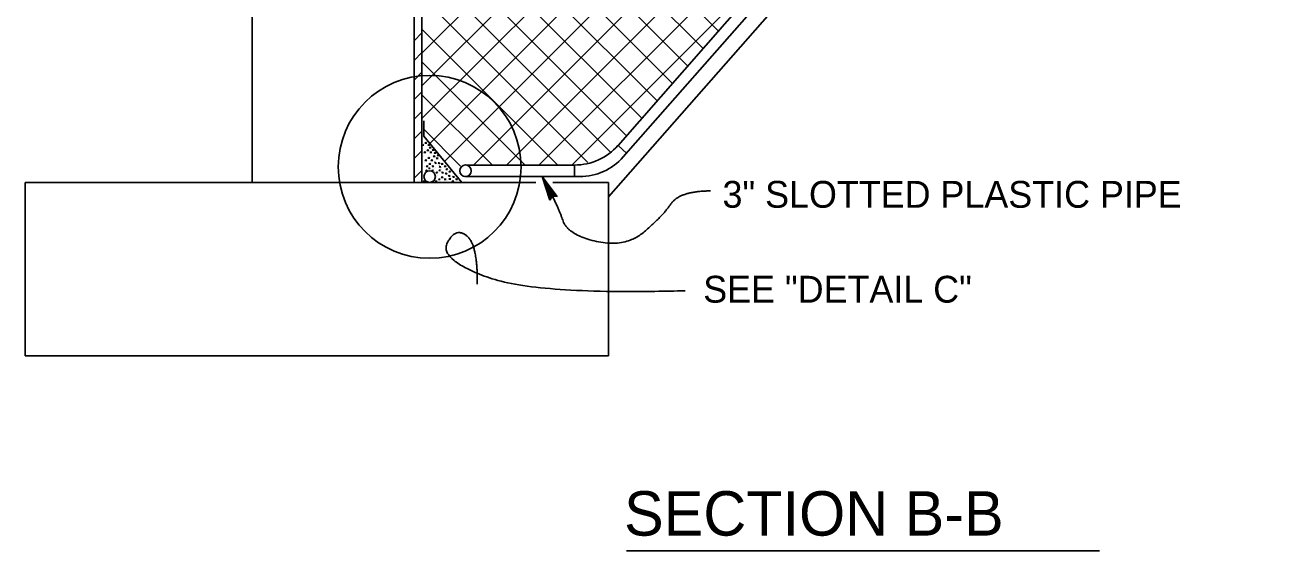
# Model space of a CAD drawing. Extents: x -893 to 867, y -474 to 712.
# Drawn here: x -242.2 to 97.4, y 194 to 336 of the extents above; entities that cross this region are included whole.
import ezdxf

# ---------------------------------------------------------------- set-up
doc = ezdxf.new("R2010")
doc.units = 0
for name, color, linetype in [('12 Coord Grid', 7, 'Continuous'), ('14 Ramp Anno', 7, 'Continuous'), ('212 Leaders and Dim Lines', 7, 'Continuous'), ('214 Text and Titles', 7, 'Continuous'), ('228 Not Assigned', 7, 'Continuous'), ('239 Not Assigned', 7, 'Continuous'), ('240 Concrete', 7, 'Continuous'), ('46 Const Signing', 7, 'Continuous')]:
    doc.layers.add(name, color=color, linetype=linetype)

msp = doc.modelspace()

# ---------------------------------------------------------------- linework, layer by layer
at = {"layer": '12 Coord Grid'}
msp.add_open_spline([(-56.99, 291.25), (-65.3, 291.25), (-70.16, 284.22), (-80.1, 275.9), (-95.65, 279.36), (-98.24, 287.36), (-102.51, 295.12)], degree=2, dxfattribs=at)
at = {"layer": '14 Ramp Anno'}
for p, q in [((-134.96, 303.58), (-134.72, 303.83)), ((-134.96, 303.58), (-134.47, 303.58)), ((-134.72, 303.83), (-134.47, 303.58)), ((-134.18, 304.17), (-133.94, 304.42)), ((-134.18, 304.17), (-133.69, 304.17)), ((-133.94, 304.42), (-133.69, 304.17)), ((-133.67, 302.2), (-133.43, 302.44)), ((-133.43, 302.44), (-133.18, 302.2)), ((-133.37, 303.57), (-133.13, 303.81)), ((-133.37, 303.57), (-132.88, 303.57)), ((-133.13, 303.81), (-132.88, 303.57)), ((-133.01, 302.9), (-132.77, 303.14)), ((-133.01, 302.9), (-132.52, 302.9)), ((-132.77, 303.14), (-132.52, 302.9)), ((-132.2, 302.3), (-131.95, 302.54)), ((-132.2, 302.3), (-131.71, 302.3)), ((-131.95, 302.54), (-131.71, 302.3)), ((-134.45, 301.61), (-134.21, 301.86)), ((-134.45, 301.61), (-133.96, 301.61)), ((-134.21, 301.86), (-133.96, 301.61)), ((-134.18, 299.48), (-133.94, 299.73)), ((-134.18, 299.48), (-133.69, 299.48)), ((-133.94, 299.73), (-133.69, 299.48)), ((-133.67, 302.2), (-133.18, 302.2)), ((-133.4, 300.07), (-133.16, 300.31)), ((-133.4, 300.07), (-132.91, 300.07)), ((-133.16, 300.31), (-132.91, 300.07)), ((-132.86, 301.6), (-132.62, 301.84)), ((-132.86, 301.6), (-132.37, 301.6)), ((-132.62, 301.84), (-132.37, 301.6)), ((-132.59, 299.46), (-132.35, 299.71)), ((-132.59, 299.46), (-132.1, 299.46)), ((-132.35, 299.71), (-132.1, 299.46)), ((-131.93, 300.57), (-131.68, 300.81)), ((-131.93, 300.57), (-131.44, 300.57)), ((-131.68, 301.46), (-131.43, 301.7)), ((-131.68, 301.46), (-131.19, 301.46)), ((-131.68, 300.81), (-131.44, 300.57)), ((-131.59, 298.89), (-131.25, 298.92)), ((-131.59, 298.89), (-131.21, 298.58)), ((-131.43, 301.7), (-131.19, 301.46)), ((-131.25, 298.92), (-131.21, 298.58)), ((-131.12, 299.97), (-130.87, 300.21)), ((-131.12, 299.97), (-130.63, 299.97)), ((-130.87, 300.86), (-130.62, 301.1)), ((-130.87, 300.86), (-130.38, 300.86)), ((-130.87, 300.21), (-130.63, 299.97)), ((-130.62, 301.1), (-130.38, 300.86)), ((-130.62, 298.85), (-130.27, 298.88)), ((-130.62, 298.85), (-130.24, 298.53)), ((-130.27, 298.88), (-130.24, 298.53)), ((-134.02, 296.69), (-133.78, 296.94)), ((-134.02, 296.69), (-133.53, 296.69)), ((-133.88, 297.89), (-133.63, 298.14)), ((-133.88, 297.89), (-133.38, 297.89)), ((-133.78, 296.94), (-133.53, 296.69)), ((-133.63, 298.14), (-133.38, 297.89)), ((-133.24, 297.28), (-133, 297.52)), ((-133.24, 297.28), (-132.75, 297.28)), ((-133.1, 298.48), (-132.85, 298.72)), ((-133.1, 298.48), (-132.6, 298.48)), ((-133, 297.52), (-132.75, 297.28)), ((-132.85, 298.72), (-132.6, 298.48)), ((-132.43, 296.68), (-132.18, 296.92)), ((-132.43, 296.68), (-131.94, 296.68)), ((-132.28, 297.88), (-132.04, 298.12)), ((-132.28, 297.88), (-131.79, 297.88)), ((-132.18, 296.92), (-131.94, 296.68)), ((-132.04, 298.12), (-131.79, 297.88)), ((-131.24, 296.16), (-131, 296.4)), ((-131.24, 296.16), (-130.75, 296.16)), ((-131, 296.4), (-130.75, 296.16)), ((-130.46, 296.74), (-130.22, 296.99)), ((-130.46, 296.74), (-129.97, 296.74)), ((-130.38, 297.86), (-130.03, 297.9)), ((-130.38, 297.86), (-130, 297.55)), ((-130.22, 296.99), (-129.97, 296.74)), ((-130.03, 297.9), (-130, 297.55)), ((-129.77, 298.49), (-129.52, 298.74)), ((-129.77, 298.49), (-129.28, 298.49)), ((-129.65, 296.14), (-129.4, 296.39)), ((-129.65, 296.14), (-129.16, 296.14)), ((-129.52, 298.74), (-129.28, 298.49)), ((-129.4, 296.39), (-129.16, 296.14)), ((-128.96, 297.89), (-128.71, 298.14)), ((-128.96, 297.89), (-128.46, 297.89)), ((-128.71, 298.14), (-128.46, 297.89)), ((-128.66, 295.88), (-128.42, 296.12)), ((-128.66, 295.88), (-128.17, 295.88)), ((-128.54, 297.04), (-128.3, 297.28)), ((-128.54, 297.04), (-128.05, 297.04)), ((-128.42, 296.12), (-128.17, 295.88)), ((-128.3, 297.28), (-128.05, 297.04)), ((-127.85, 295.28), (-127.6, 295.52)), ((-127.73, 296.44), (-127.48, 296.68)), ((-127.73, 296.44), (-127.24, 296.44)), ((-127.6, 295.52), (-127.36, 295.28)), ((-127.48, 296.68), (-127.24, 296.44)), ((-134.66, 293.78), (-134.42, 294.03)), ((-134.66, 293.78), (-134.17, 293.78)), ((-134.42, 294.03), (-134.17, 293.78)), ((-131.4, 293.77), (-131.16, 294.02)), ((-131.4, 293.77), (-130.91, 293.77)), ((-131.16, 294.02), (-130.91, 293.77)), ((-130.56, 294.32), (-130.31, 294.56)), ((-130.56, 294.32), (-130.06, 294.32)), ((-130.31, 294.56), (-130.06, 294.32)), ((-129.78, 294.9), (-129.53, 295.15)), ((-129.78, 294.9), (-129.28, 294.9)), ((-129.53, 295.15), (-129.28, 294.9)), ((-128.96, 294.3), (-128.72, 294.55)), ((-128.96, 294.3), (-128.47, 294.3)), ((-128.72, 294.55), (-128.47, 294.3)), ((-127.85, 295.28), (-127.36, 295.28)), ((-127.72, 294.43), (-127.47, 294.67)), ((-127.72, 294.43), (-127.22, 294.43)), ((-127.47, 294.67), (-127.22, 294.43)), ((-126.9, 293.83), (-126.66, 294.07)), ((-126.9, 293.83), (-126.41, 293.83)), ((-126.69, 294.95), (-126.44, 295.2)), ((-126.69, 294.95), (-126.19, 294.95)), ((-126.66, 294.07), (-126.41, 293.83)), ((-126.44, 295.2), (-126.19, 294.95)), ((-125.87, 294.35), (-125.63, 294.6)), ((-125.87, 294.35), (-125.38, 294.35)), ((-125.63, 294.6), (-125.38, 294.35))]:
    msp.add_line(p, q, dxfattribs=at)
at = {"layer": '212 Leaders and Dim Lines'}
for p, q in [((-99.74, 289.88), (-102.51, 295.12)), ((-100.4, 288.77), (-102.51, 295.12)), ((-102.51, 295.12), (-98.45, 289.79)), ((-99.1, 289.84), (-102.51, 295.12)), ((-102.51, 295.12), (-100.07, 289.32)), ((-100.24, 289.05), (-102.51, 295.12)), ((-102.51, 295.12), (-99.91, 289.6)), ((-99.42, 289.86), (-102.51, 295.12)), ((-102.51, 295.12), (-98.78, 289.82)), ((-100.07, 289.32), (-100.4, 288.77)), ((-100.07, 289.32), (-99.74, 289.88)), ((-99.74, 289.88), (-99.1, 289.84)), ((-99.1, 289.84), (-98.45, 289.79))]:
    msp.add_line(p, q, dxfattribs=at)
msp.add_circle((-132.91, 297.75), 24.7, dxfattribs=at)
msp.add_open_spline([(-63.88, 264.27), (-104.53, 263.17), (-130.34, 272.8), (-126.01, 281.53), (-119.91, 276.86), (-120.04, 266.11)], degree=2, dxfattribs=at)
at = {"layer": '214 Text and Titles'}
msp.add_line((-79.75, 194.04), (48.09, 194.04), dxfattribs=at)
at = {"layer": '228 Not Assigned'}
for p, q in [((-137.08, 538.03), (-137.08, 293.56)), ((-135, 328.48), (74.56, 538.04)), ((-135, 310.8), (92.24, 538.03)), ((-135, 319.64), (83.4, 538.03)), ((-132.88, 304.07), (97.37, 534.32)), ((-128.89, 299.22), (97.37, 525.48)), ((-121.19, 298.08), (97.37, 516.64)), ((-112.28, 298.15), (55.2, 465.62)), ((-103.39, 298.2), (34.36, 435.95)), ((-135, 414.51), (-54.89, 334.4)), ((-135, 405.67), (-59.02, 329.69)), ((-135, 396.82), (-63.16, 324.98)), ((-135, 387.98), (-67.29, 320.28)), ((-135, 379.14), (-71.43, 315.57)), ((-135, 370.3), (-75.57, 310.87)), ((-135, 361.46), (-79.7, 306.16)), ((-94.52, 298.23), (-29.77, 362.98)), ((-135, 352.62), (-84.16, 301.78)), ((-135, 343.77), (-90.16, 298.93)), ((-137.08, 331.82), (-135, 333.91)), ((-135, 334.93), (-98.25, 298.18)), ((-137.08, 326.52), (-135, 328.6)), ((-135, 326.09), (-107.1, 298.19)), ((-137.08, 321.21), (-135, 323.3)), ((-137.08, 315.91), (-135, 317.99)), ((-135, 317.25), (-115.87, 298.12)), ((-137.08, 310.6), (-135, 312.69)), ((-137.08, 305.3), (-135, 307.38)), ((-134.52, 307.93), (-124.57, 297.98)), ((-137.08, 299.99), (-135, 302.08)), ((-137.08, 294.69), (-135, 296.77)), ((-137.08, 293.56), (-135, 293.56))]:
    msp.add_line(p, q, dxfattribs=at)
msp.add_lwpolyline([(-135, 293.56), (-135, 299.58), (-135, 538.03)], dxfattribs=at)
at = {"layer": '239 Not Assigned'}
for p, q in [((-137.08, 538.03), (-137.08, 293.56)), ((-135, 538.03), (-135, 293.56))]:
    msp.add_line(p, q, dxfattribs=at)
at = {"layer": '240 Concrete'}
for p, q in [((-137.08, 538.03), (-137.08, 293.56)), ((94.11, 503.91), (-82.02, 303.56)), ((96.48, 501.88), (-80.61, 300.43)), ((97.37, 496.58), (-84.57, 289.62)), ((-180.85, 478.64), (-180.85, 293.56)), ((-134.52, 310.19), (-134.52, 306.06)), ((-134.52, 306.06), (-124.22, 293.56)), ((-82.02, 303.56), (-79.68, 301.49)), ((-122.98, 298.24), (-93.76, 298.24)), ((-93.76, 298.24), (-93.76, 295.12)), ((-242.22, 293.56), (-104.21, 293.56)), ((-242.22, 293.56), (-242.22, 246.75)), ((-123.38, 295.12), (-92.35, 295.12)), ((-99.65, 293.56), (-84.57, 293.56)), ((-84.57, 293.56), (-84.57, 246.75)), ((-242.22, 246.75), (-84.57, 246.75))]:
    msp.add_line(p, q, dxfattribs=at)
for centre in [(-132.91, 295.12), (-123.24, 296.7)]:
    msp.add_circle(centre, 1.56, dxfattribs=at)
for centre in [(-93.76, 313.87), (-92.35, 310.75)]:
    msp.add_arc(centre, 15.63, 270, 318.6817, dxfattribs=at)
at = {"layer": '46 Const Signing'}
for p, q in [((-134.77, 302.74), (-134.77, 302.74)), ((-134.77, 302.74), (-134.77, 302.74)), ((-134.5, 300.61), (-134.5, 300.61)), ((-134.5, 300.61), (-134.5, 300.61)), ((-134.2, 299.02), (-134.2, 299.02)), ((-134.2, 299.02), (-134.2, 299.02)), ((-131.9, 301.31), (-131.9, 301.31)), ((-131.9, 301.31), (-131.9, 301.31)), ((-131.63, 299.18), (-131.63, 299.18)), ((-131.63, 299.18), (-131.63, 299.18)), ((-131.12, 299.97), (-131.12, 299.97)), ((-131.12, 299.97), (-131.12, 299.97)), ((-134.34, 297.82), (-134.34, 297.82)), ((-134.34, 297.82), (-134.34, 297.82)), ((-131.56, 297.29), (-131.56, 297.29)), ((-131.56, 297.29), (-131.56, 297.29)), ((-131.47, 296.39), (-131.47, 296.39)), ((-131.47, 296.39), (-131.47, 296.39)), ((-131.33, 297.59), (-131.33, 297.59)), ((-131.33, 297.59), (-131.33, 297.59)), ((-129.83, 297.03), (-129.83, 297.03)), ((-129.83, 297.03), (-129.83, 297.03)), ((-128.69, 295.85), (-128.69, 295.85)), ((-128.69, 295.85), (-128.69, 295.85)), ((-130.88, 295.44), (-130.88, 295.44)), ((-130.88, 295.44), (-130.88, 295.44)), ((-128.01, 294.01), (-128.01, 294.01)), ((-128.01, 294.01), (-128.01, 294.01))]:
    msp.add_line(p, q, dxfattribs=at)

# ---------------------------------------------------------------- texts
at = {"layer": '214 Text and Titles'}
for s, height, p in [('3" SLOTTED PLASTIC PIPE', 7.247, (-53.78, 286.71)), ('SEE "DETAIL C"', 7.247, (-58.99, 261.08)), ('SECTION B-B', 12.0055, (-80.38, 198.15))]:
    msp.add_text(s, height=height, dxfattribs=at).set_placement(p)

doc.saveas('drawing.dxf')
